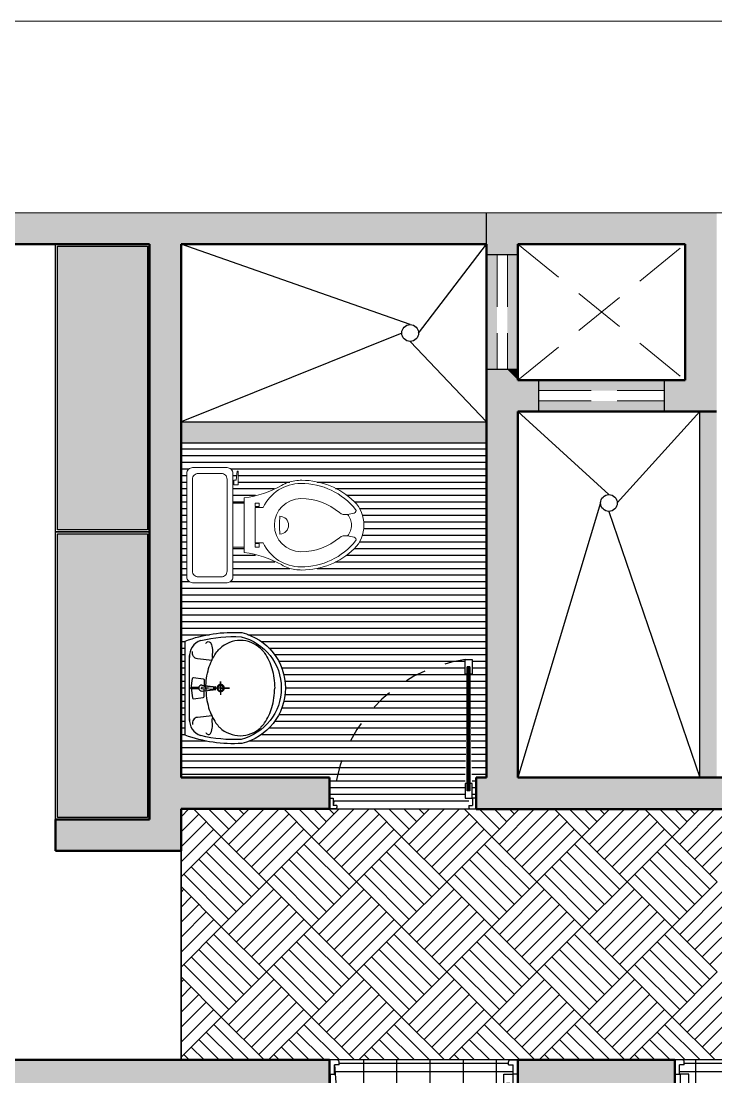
# Model space of a CAD drawing. Header units: millimetres. Extents: x 2999.9 to 3041.9, y 869.6 to 906.3.
# Drawn here: x 3029.94 to 3033.27, y 887.92 to 892.97 of the extents above; entities that cross this region are included whole.
import ezdxf

# ---------------------------------------------------------------- set-up
doc = ezdxf.new("R2010")
doc.units = ezdxf.units.MM
doc.linetypes.add('DASHED2', pattern=[9.525, 6.35, -3.175])
doc.linetypes.add('HIDDEN', pattern=[0.375, 0.25, -0.125])
for name, color, linetype, lineweight in [('01', 8, 'Continuous', 9), ('mori', 166, 'Continuous', 30), ('MUEBLES FIJOS', 134, 'Continuous', 9)]:
    doc.layers.add(name, color=color, linetype=linetype, lineweight=lineweight)
for name, color, linetype in [('1 proyeccion', 253, 'DASHED2'), ('1 puerta 0009', 242, 'Continuous'), ('1 puerta 002', 7, 'Continuous'), ('THIET-BI', 21, 'Continuous')]:
    doc.layers.add(name, color=color, linetype=linetype)

msp = doc.modelspace()

# ---------------------------------------------------------------- hatches: boundary and pattern name
h = msp.add_hatch(color=256)
h.dxf.hatch_style = 1
h.set_gradient(color1=(127, 63, 0), color2=(143, 71, 0), one_color=1, tint=0.28, name='CYLINDER')
h.paths.add_polyline_path([(3030.5487, 890.5184), (3030.1187, 890.5184), (3030.1187, 889.163), (3030.5487, 889.163)])
h.paths.add_polyline_path([(3030.1187, 890.5384), (3030.5487, 890.5384), (3030.5487, 891.8938), (3030.1187, 891.8938)])
at = {"layer": '1 puerta 0009'}
h = msp.add_hatch(dxfattribs=at)
h.set_pattern_fill('_USER', color=256, scale=0.003811, angle=45, style=0, pattern_type=0)
h.set_pattern_definition([(45, (2138.463989, 718.596028), (-0.00269486251, 0.00269486251), [])])
h.paths.add_polyline_path([(3032.0772, 889.3256), (3032.0772, 889.2906), (3032.0895, 889.2906), (3032.0895, 889.8821), (3032.0772, 889.8821), (3032.0772, 889.8471)])

# ---------------------------------------------------------------- linework, layer by layer
for p, q in [((3032.1692, 891.9038), (3032.1692, 892.0538)), ((3030.1087, 891.9038), (3030.5587, 891.9038)), ((3030.1087, 890.5284), (3030.1087, 891.9038)), ((3030.1187, 891.8938), (3030.5487, 891.8938)), ((3030.1187, 890.5384), (3030.1187, 891.8938)), ((3030.5487, 891.8938), (3030.5487, 890.5384)), ((3030.5587, 891.9038), (3030.5587, 890.5284)), ((3031.8041, 891.5188), (3030.7087, 891.9038)), ((3031.8441, 891.4788), (3032.1692, 891.9038)), ((3032.1692, 891.8538), (3032.3192, 891.8538)), ((3031.7641, 891.4788), (3030.7087, 891.0538)), ((3031.8041, 891.4388), (3032.1692, 891.0538)), ((3032.3192, 891.3038), (3032.1692, 891.3038)), ((3032.4192, 891.1038), (3032.4192, 891.2538)), ((3033.0192, 891.1038), (3033.0192, 891.2538)), ((3032.7542, 890.7061), (3032.3192, 891.1038)), ((3032.7942, 890.6661), (3033.1892, 891.1038)), ((3032.7142, 890.6661), (3032.3192, 889.353)), ((3032.7542, 890.6261), (3033.1892, 889.353)), ((3030.1087, 890.5284), (3030.5587, 890.5284)), ((3030.1087, 889.153), (3030.1087, 890.5284)), ((3030.5587, 890.5284), (3030.1087, 890.5284)), ((3030.5487, 890.5384), (3030.1187, 890.5384)), ((3030.5587, 890.5284), (3030.5587, 889.153)), ((3030.1187, 890.5184), (3030.5487, 890.5184)), ((3030.1187, 889.163), (3030.1187, 890.5184)), ((3030.5487, 890.5184), (3030.5487, 889.163)), ((3030.5487, 889.163), (3030.1187, 889.163)), ((3030.7087, 889.2031), (3034.9197, 889.2031)), ((3030.7087, 888.0031), (3030.7087, 889.2031)), ((3031.4192, 889.2031), (3032.1192, 889.203)), ((3030.5587, 889.153), (3030.1087, 889.153)), ((3030.7087, 889.003), (3030.7087, 888.0031)), ((3034.9197, 888.0031), (3030.7087, 888.0031))]:
    msp.add_line(p, q)
at = {"color": 253, "linetype": 'HIDDEN', "lineweight": 0}
for p, q in [((3032.3192, 891.9038), (3033.1192, 891.2538)), ((3032.3192, 891.2538), (3033.1192, 891.9038))]:
    msp.add_line(p, q, dxfattribs=at)
at = {"color": 1, "linetype": 'HIDDEN', "lineweight": 0}
for p, q in [((3032.2192, 891.8538), (3032.1692, 891.8538)), ((3032.2192, 891.8538), (3032.2192, 891.3038)), ((3032.2692, 891.8538), (3032.2692, 891.3038)), ((3032.3192, 891.8538), (3032.2692, 891.8538)), ((3032.2192, 891.3038), (3032.1692, 891.3038)), ((3032.3192, 891.3038), (3032.2692, 891.3038)), ((3032.4192, 891.2538), (3032.4192, 891.2038)), ((3033.0192, 891.2538), (3033.0192, 891.2038)), ((3032.4192, 891.2038), (3033.0192, 891.2038)), ((3032.4192, 891.1538), (3033.0192, 891.1538)), ((3032.4192, 891.1538), (3032.4192, 891.1038)), ((3033.0192, 891.1538), (3033.0192, 891.1038))]:
    msp.add_line(p, q, dxfattribs=at)
at = {"color": 7}
for p, q in [((3033.1892, 889.353), (3033.1892, 891.1038)), ((3030.7087, 891.0538), (3032.1692, 891.0538)), ((3030.7087, 890.9538), (3032.1692, 890.9538))]:
    msp.add_line(p, q, dxfattribs=at)
at = {"color": 252, "linetype": 'Continuous'}
for p, q in [((3030.7087, 890.9252), (3032.1692, 890.9252)), ((3030.7087, 890.8935), (3032.1692, 890.8935)), ((3030.7087, 890.8617), (3032.1692, 890.8617)), ((3030.7087, 890.83), (3030.7478, 890.83)), ((3030.9446, 890.83), (3032.1692, 890.83)), ((3030.7087, 890.7982), (3030.7362, 890.7982)), ((3030.9562, 890.7982), (3030.9742, 890.7982)), ((3030.9825, 890.7982), (3032.1692, 890.7982)), ((3030.7087, 890.7665), (3030.7362, 890.7665)), ((3030.7087, 890.7347), (3030.7362, 890.7347)), ((3030.9562, 890.7347), (3031.1562, 890.7347)), ((3030.9825, 890.7665), (3031.2287, 890.7665)), ((3031.3602, 890.7665), (3032.1692, 890.7665)), ((3031.4472, 890.7347), (3032.1692, 890.7347)), ((3030.7087, 890.703), (3030.7362, 890.703)), ((3030.9562, 890.703), (3031.0643, 890.703)), ((3031.499, 890.703), (3032.1692, 890.703)), ((3030.7087, 890.6712), (3030.7362, 890.6712)), ((3030.7087, 890.6395), (3030.7362, 890.6395)), ((3030.9562, 890.6712), (3031.0112, 890.6712)), ((3031.538, 890.6712), (3032.1692, 890.6712)), ((3031.5616, 890.6395), (3032.1692, 890.6395)), ((3030.7087, 890.6077), (3030.7362, 890.6077)), ((3030.7087, 890.576), (3030.7362, 890.576)), ((3031.5758, 890.6077), (3032.1692, 890.6077)), ((3031.582, 890.576), (3032.1692, 890.576)), ((3030.7087, 890.5442), (3030.7362, 890.5442)), ((3031.582, 890.5442), (3032.1692, 890.5442)), ((3030.7087, 890.5125), (3030.7362, 890.5125)), ((3030.7087, 890.4807), (3030.7362, 890.4807)), ((3031.5615, 890.4807), (3032.1692, 890.4807)), ((3031.5758, 890.5125), (3032.1692, 890.5125)), ((3030.7087, 890.449), (3030.7362, 890.449)), ((3030.9562, 890.449), (3031.0112, 890.449)), ((3031.5379, 890.449), (3032.1692, 890.449)), ((3030.7087, 890.4172), (3030.7362, 890.4172)), ((3030.7087, 890.3855), (3030.7362, 890.3855)), ((3030.9562, 890.4172), (3031.065, 890.4172)), ((3030.9562, 890.3855), (3031.1566, 890.3855)), ((3031.4469, 890.3855), (3032.1692, 890.3855)), ((3031.4989, 890.4172), (3032.1692, 890.4172)), ((3030.7087, 890.3537), (3030.7362, 890.3537)), ((3030.7087, 890.322), (3030.7362, 890.322)), ((3030.9562, 890.3537), (3031.2294, 890.3537)), ((3030.9562, 890.322), (3032.1692, 890.322)), ((3031.3597, 890.3537), (3032.1692, 890.3537)), ((3030.7087, 890.2902), (3030.748, 890.2902)), ((3030.9444, 890.2902), (3032.1692, 890.2902)), ((3030.7087, 890.2585), (3032.1692, 890.2585)), ((3030.7087, 890.2267), (3032.1692, 890.2267)), ((3030.7087, 890.195), (3032.1692, 890.195)), ((3030.7087, 890.1632), (3032.1692, 890.1632)), ((3030.7087, 890.1315), (3032.1692, 890.1315)), ((3030.7087, 890.0997), (3032.1692, 890.0997)), ((3030.7087, 890.068), (3032.1692, 890.068)), ((3030.7087, 890.0362), (3030.8442, 890.0362)), ((3031.028, 890.0362), (3032.1692, 890.0362)), ((3030.7087, 890.0045), (3030.7287, 890.0045)), ((3030.7087, 889.9727), (3030.7287, 889.9727)), ((3031.0914, 890.0045), (3032.1692, 890.0045)), ((3031.1287, 889.9727), (3032.1692, 889.9727)), ((3030.7087, 889.941), (3030.7287, 889.941)), ((3031.1549, 889.941), (3032.1692, 889.941)), ((3030.7087, 889.9092), (3030.7287, 889.9092)), ((3030.7087, 889.8775), (3030.7287, 889.8775)), ((3031.1746, 889.9092), (3032.0337, 889.9092)), ((3031.1899, 889.8775), (3031.9146, 889.8775)), ((3031.9161, 889.8775), (3032.0667, 889.8775)), ((3032.0323, 889.9092), (3032.0667, 889.9092)), ((3032.1, 889.9092), (3032.1692, 889.9092)), ((3032.1, 889.8775), (3032.1692, 889.8775)), ((3030.7087, 889.8457), (3030.7287, 889.8457)), ((3031.1992, 889.8457), (3031.8447, 889.8457)), ((3031.8409, 889.8457), (3032.0772, 889.8457)), ((3032.0901, 889.8457), (3032.1692, 889.8457)), ((3030.7087, 889.814), (3030.7287, 889.814)), ((3030.7087, 889.7822), (3030.7287, 889.7822)), ((3031.2048, 889.814), (3031.7848, 889.814)), ((3031.2079, 889.7822), (3031.7402, 889.7822)), ((3031.7372, 889.7822), (3032.0759, 889.7822)), ((3031.7864, 889.814), (3032.0765, 889.814)), ((3032.0907, 889.814), (3032.1692, 889.814)), ((3032.0913, 889.7822), (3032.1692, 889.7822)), ((3030.7087, 889.7505), (3030.7287, 889.7505)), ((3030.7087, 889.7187), (3030.7287, 889.7187)), ((3031.1998, 889.7187), (3031.663, 889.7187)), ((3031.205, 889.7505), (3031.6956, 889.7505)), ((3031.6631, 889.7187), (3032.0746, 889.7187)), ((3031.6973, 889.7505), (3032.0753, 889.7505)), ((3032.0919, 889.7505), (3032.1692, 889.7505)), ((3032.0925, 889.7187), (3032.1692, 889.7187)), ((3030.7087, 889.687), (3030.7287, 889.687)), ((3031.1905, 889.687), (3031.6328, 889.687)), ((3031.6289, 889.687), (3032.074, 889.687)), ((3032.0931, 889.687), (3032.1692, 889.687)), ((3030.7087, 889.6552), (3030.7287, 889.6552)), ((3030.7087, 889.6235), (3030.7287, 889.6235)), ((3031.1565, 889.6235), (3031.5787, 889.6235)), ((3031.1757, 889.6552), (3031.6027, 889.6552)), ((3031.5797, 889.6235), (3032.0727, 889.6235)), ((3031.6037, 889.6552), (3032.0733, 889.6552)), ((3032.0937, 889.6552), (3032.1692, 889.6552)), ((3032.0943, 889.6235), (3032.1692, 889.6235)), ((3030.7087, 889.5917), (3030.7287, 889.5917)), ((3031.131, 889.5917), (3031.5585, 889.5917)), ((3031.5556, 889.5917), (3032.0721, 889.5917)), ((3032.0949, 889.5917), (3032.1692, 889.5917)), ((3030.7087, 889.56), (3030.7287, 889.56)), ((3030.7087, 889.5282), (3030.8311, 889.5282)), ((3031.0337, 889.5282), (3031.518, 889.5282)), ((3031.0942, 889.56), (3031.5382, 889.56)), ((3031.5207, 889.5282), (3032.0708, 889.5282)), ((3031.537, 889.56), (3032.0714, 889.56)), ((3032.0955, 889.56), (3032.1692, 889.56)), ((3032.0961, 889.5282), (3032.1692, 889.5282)), ((3030.7087, 889.4965), (3031.5047, 889.4965)), ((3030.7087, 889.4647), (3031.4922, 889.4647)), ((3031.4889, 889.4647), (3032.0695, 889.4647)), ((3031.5044, 889.4965), (3032.0702, 889.4965)), ((3032.0967, 889.4965), (3032.1692, 889.4965)), ((3032.0973, 889.4647), (3032.1692, 889.4647)), ((3030.7087, 889.433), (3031.4797, 889.433)), ((3031.4791, 889.433), (3032.0689, 889.433)), ((3032.0979, 889.433), (3032.1692, 889.433)), ((3030.7087, 889.4012), (3031.4672, 889.4012)), ((3030.7087, 889.3695), (3031.4598, 889.3695)), ((3031.4595, 889.3695), (3032.0676, 889.3695)), ((3031.4693, 889.4012), (3032.0682, 889.4012)), ((3032.0985, 889.4012), (3032.1692, 889.4012)), ((3032.0991, 889.3695), (3032.1692, 889.3695)), ((3031.4192, 889.3377), (3031.454, 889.3377)), ((3031.4514, 889.3377), (3032.067, 889.3377)), ((3032.0997, 889.3377), (3032.1192, 889.3377)), ((3031.4192, 889.306), (3031.4481, 889.306)), ((3031.4192, 889.2742), (3031.4423, 889.2742)), ((3031.4434, 889.2742), (3032.0667, 889.2742)), ((3031.4474, 889.306), (3032.0667, 889.306)), ((3032.1, 889.306), (3032.1192, 889.306)), ((3032.1, 889.2742), (3032.1192, 889.2742)), ((3031.4395, 889.2425), (3032.0842, 889.2425))]:
    msp.add_line(p, q, dxfattribs=at)
at = {"color": 251, "linetype": 'Continuous'}
for p, q in [((3030.7087, 889.1653), (3030.7465, 889.2031)), ((3030.7087, 889.0935), (3030.7935, 889.1782)), ((3030.9012, 889.0705), (3030.7686, 889.2031)), ((3030.9372, 889.1064), (3030.8405, 889.2031)), ((3030.9012, 889.0705), (3031.0339, 889.2031)), ((3030.9731, 889.1423), (3030.9123, 889.2031)), ((3030.9372, 889.0346), (3031.1057, 889.2031)), ((3030.9731, 888.9986), (3031.1775, 889.2031)), ((3031.009, 889.1782), (3030.9841, 889.2031)), ((3031.009, 888.9627), (3031.2245, 889.1782)), ((3031.3323, 889.0705), (3031.1997, 889.2031)), ((3031.3682, 889.1064), (3031.2715, 889.2031)), ((3031.3323, 889.0705), (3031.4649, 889.2031)), ((3031.4041, 889.1423), (3031.3433, 889.2031)), ((3031.3682, 889.0346), (3031.5368, 889.2031)), ((3031.4041, 888.9986), (3031.6086, 889.2031)), ((3031.4401, 889.1782), (3031.4152, 889.2031)), ((3031.4401, 888.9627), (3031.6556, 889.1782)), ((3031.7633, 889.0705), (3031.6307, 889.2031)), ((3031.7993, 889.1064), (3031.7026, 889.2031)), ((3031.7633, 889.0705), (3031.896, 889.2031)), ((3031.8352, 889.1423), (3031.7744, 889.2031)), ((3031.7993, 889.0346), (3031.9678, 889.2031)), ((3031.8352, 888.9986), (3032.0397, 889.2031)), ((3031.8711, 889.1782), (3031.8462, 889.2031)), ((3031.8711, 888.9627), (3032.0866, 889.1782)), ((3032.1944, 889.0705), (3032.0618, 889.2031)), ((3032.2303, 889.1064), (3032.1336, 889.2031)), ((3032.1944, 889.0705), (3032.327, 889.2031)), ((3032.2662, 889.1423), (3032.2055, 889.2031)), ((3032.2303, 889.0346), (3032.3989, 889.2031)), ((3032.2662, 888.9986), (3032.4707, 889.2031)), ((3032.3022, 889.1782), (3032.2773, 889.2031)), ((3032.3022, 888.9627), (3032.5177, 889.1782)), ((3032.6254, 889.0705), (3032.4928, 889.2031)), ((3032.6614, 889.1064), (3032.5647, 889.2031)), ((3032.6254, 889.0705), (3032.7581, 889.2031)), ((3032.6973, 889.1423), (3032.6365, 889.2031)), ((3032.6614, 889.0346), (3032.8299, 889.2031)), ((3032.6973, 888.9986), (3032.9018, 889.2031)), ((3032.7332, 889.1782), (3032.7083, 889.2031)), ((3032.7332, 888.9627), (3032.9487, 889.1782)), ((3033.0565, 889.0705), (3032.9239, 889.2031)), ((3033.0924, 889.1064), (3032.9957, 889.2031)), ((3033.0565, 889.0705), (3033.1891, 889.2031)), ((3033.1283, 889.1423), (3033.0676, 889.2031)), ((3033.0924, 889.0346), (3033.261, 889.2031)), ((3033.1283, 888.9986), (3033.3328, 889.2031)), ((3033.1643, 889.1782), (3033.1394, 889.2031)), ((3033.1643, 888.9627), (3033.3798, 889.1782)), ((3030.7087, 889.0217), (3030.8294, 889.1423)), ((3031.0449, 888.9268), (3031.2604, 889.1423)), ((3031.476, 888.9268), (3031.6915, 889.1423)), ((3031.907, 888.9268), (3032.1226, 889.1423)), ((3032.3381, 888.9268), (3032.5536, 889.1423)), ((3032.7691, 888.9268), (3032.9847, 889.1423)), ((3033.2002, 888.9268), (3033.4157, 889.1423)), ((3030.7087, 888.9498), (3030.8653, 889.1064)), ((3030.7087, 888.878), (3030.9012, 889.0705)), ((3031.1168, 888.855), (3030.9012, 889.0705)), ((3031.0808, 888.8909), (3031.2964, 889.1064)), ((3031.1168, 888.855), (3031.3323, 889.0705)), ((3031.5478, 888.855), (3031.3323, 889.0705)), ((3031.5119, 888.8909), (3031.7274, 889.1064)), ((3031.5478, 888.855), (3031.7633, 889.0705)), ((3031.9789, 888.855), (3031.7633, 889.0705)), ((3031.9429, 888.8909), (3032.1585, 889.1064)), ((3031.9789, 888.855), (3032.1944, 889.0705)), ((3032.4099, 888.855), (3032.1944, 889.0705)), ((3032.374, 888.8909), (3032.5895, 889.1064)), ((3032.4099, 888.855), (3032.6254, 889.0705)), ((3032.841, 888.855), (3032.6254, 889.0705)), ((3032.8051, 888.8909), (3033.0206, 889.1064)), ((3032.841, 888.855), (3033.0565, 889.0705)), ((3033.272, 888.855), (3033.0565, 889.0705)), ((3033.2361, 888.8909), (3033.4516, 889.1064)), ((3031.0808, 888.819), (3030.8653, 889.0346)), ((3031.5119, 888.819), (3031.2964, 889.0346)), ((3031.9429, 888.819), (3031.7274, 889.0346)), ((3032.374, 888.819), (3032.1585, 889.0346)), ((3032.8051, 888.819), (3032.5895, 889.0346)), ((3033.2361, 888.819), (3033.0206, 889.0346)), ((3031.009, 888.7472), (3030.7935, 888.9627)), ((3031.0449, 888.7831), (3030.8294, 888.9986)), ((3031.4401, 888.7472), (3031.2245, 888.9627)), ((3031.476, 888.7831), (3031.2604, 888.9986)), ((3031.8711, 888.7472), (3031.6556, 888.9627)), ((3031.907, 888.7831), (3031.6915, 888.9986)), ((3032.3022, 888.7472), (3032.0866, 888.9627)), ((3032.3381, 888.7831), (3032.1226, 888.9986)), ((3032.7332, 888.7472), (3032.5177, 888.9627)), ((3032.7691, 888.7831), (3032.5536, 888.9986)), ((3033.1643, 888.7472), (3032.9487, 888.9627)), ((3033.2002, 888.7831), (3032.9847, 888.9986)), ((3030.9731, 888.7113), (3030.7576, 888.9268)), ((3031.4041, 888.7113), (3031.1886, 888.9268)), ((3031.8352, 888.7113), (3031.6197, 888.9268)), ((3032.2662, 888.7113), (3032.0507, 888.9268)), ((3032.6973, 888.7113), (3032.4818, 888.9268)), ((3033.1283, 888.7113), (3032.9128, 888.9268)), ((3030.9372, 888.6753), (3030.7216, 888.8909)), ((3031.3682, 888.6753), (3031.1527, 888.8909)), ((3031.7993, 888.6753), (3031.5837, 888.8909)), ((3032.2303, 888.6753), (3032.0148, 888.8909)), ((3032.6614, 888.6753), (3032.4458, 888.8909)), ((3033.0924, 888.6753), (3032.8769, 888.8909)), ((3030.9012, 888.6394), (3030.7087, 888.8319)), ((3030.7087, 888.8061), (3030.7216, 888.819)), ((3030.9012, 888.6394), (3031.1168, 888.855)), ((3030.9372, 888.6035), (3031.1527, 888.819)), ((3031.3323, 888.6394), (3031.1168, 888.855)), ((3031.3323, 888.6394), (3031.5478, 888.855)), ((3031.3682, 888.6035), (3031.5837, 888.819)), ((3031.7633, 888.6394), (3031.5478, 888.855)), ((3031.7633, 888.6394), (3031.9789, 888.855)), ((3031.7993, 888.6035), (3032.0148, 888.819)), ((3032.1944, 888.6394), (3031.9789, 888.855)), ((3032.1944, 888.6394), (3032.4099, 888.855)), ((3032.2303, 888.6035), (3032.4458, 888.819)), ((3032.6254, 888.6394), (3032.4099, 888.855)), ((3032.6254, 888.6394), (3032.841, 888.855)), ((3032.6614, 888.6035), (3032.8769, 888.819)), ((3033.0565, 888.6394), (3032.841, 888.855)), ((3033.0565, 888.6394), (3033.272, 888.855)), ((3033.0924, 888.6035), (3033.3079, 888.819)), ((3030.7087, 888.7343), (3030.7576, 888.7831)), ((3030.9731, 888.5676), (3031.1886, 888.7831)), ((3031.4041, 888.5676), (3031.6197, 888.7831)), ((3031.8352, 888.5676), (3032.0507, 888.7831)), ((3032.2662, 888.5676), (3032.4818, 888.7831)), ((3032.6973, 888.5676), (3032.9128, 888.7831)), ((3033.1283, 888.5676), (3033.3439, 888.7831)), ((3030.7087, 888.6624), (3030.7935, 888.7472)), ((3030.7087, 888.5906), (3030.8294, 888.7113)), ((3031.009, 888.5317), (3031.2245, 888.7472)), ((3031.0449, 888.4957), (3031.2604, 888.7113)), ((3031.4401, 888.5317), (3031.6556, 888.7472)), ((3031.476, 888.4957), (3031.6915, 888.7113)), ((3031.8711, 888.5317), (3032.0866, 888.7472)), ((3031.907, 888.4957), (3032.1226, 888.7113)), ((3032.3022, 888.5317), (3032.5177, 888.7472)), ((3032.3381, 888.4957), (3032.5536, 888.7113)), ((3032.7332, 888.5317), (3032.9487, 888.7472)), ((3032.7691, 888.4957), (3032.9847, 888.7113)), ((3033.1643, 888.5317), (3033.3798, 888.7472)), ((3033.2002, 888.4957), (3033.4157, 888.7113)), ((3030.7087, 888.5188), (3030.8653, 888.6753)), ((3031.0808, 888.4598), (3031.2964, 888.6753)), ((3031.5119, 888.4598), (3031.7274, 888.6753)), ((3031.9429, 888.4598), (3032.1585, 888.6753)), ((3032.374, 888.4598), (3032.5895, 888.6753)), ((3032.8051, 888.4598), (3033.0206, 888.6753)), ((3033.2361, 888.4598), (3033.4516, 888.6753)), ((3030.7087, 888.4469), (3030.9012, 888.6394)), ((3031.1168, 888.4239), (3030.9012, 888.6394)), ((3031.1168, 888.4239), (3031.3323, 888.6394)), ((3031.5478, 888.4239), (3031.3323, 888.6394)), ((3031.5478, 888.4239), (3031.7633, 888.6394)), ((3031.9789, 888.4239), (3031.7633, 888.6394)), ((3031.9789, 888.4239), (3032.1944, 888.6394)), ((3032.4099, 888.4239), (3032.1944, 888.6394)), ((3032.4099, 888.4239), (3032.6254, 888.6394)), ((3032.841, 888.4239), (3032.6254, 888.6394)), ((3032.841, 888.4239), (3033.0565, 888.6394)), ((3033.272, 888.4239), (3033.0565, 888.6394)), ((3031.0449, 888.3521), (3030.8294, 888.5676)), ((3031.0808, 888.388), (3030.8653, 888.6035)), ((3031.476, 888.3521), (3031.2604, 888.5676)), ((3031.5119, 888.388), (3031.2964, 888.6035)), ((3031.907, 888.3521), (3031.6915, 888.5676)), ((3031.9429, 888.388), (3031.7274, 888.6035)), ((3032.3381, 888.3521), (3032.1226, 888.5676)), ((3032.374, 888.388), (3032.1585, 888.6035)), ((3032.7691, 888.3521), (3032.5536, 888.5676)), ((3032.8051, 888.388), (3032.5895, 888.6035)), ((3033.2002, 888.3521), (3032.9847, 888.5676)), ((3033.2361, 888.388), (3033.0206, 888.6035)), ((3031.009, 888.3161), (3030.7935, 888.5317)), ((3031.4401, 888.3161), (3031.2245, 888.5317)), ((3031.8711, 888.3161), (3031.6556, 888.5317)), ((3032.3022, 888.3161), (3032.0866, 888.5317)), ((3032.7332, 888.3161), (3032.5177, 888.5317)), ((3033.1643, 888.3161), (3032.9487, 888.5317)), ((3030.9372, 888.2443), (3030.7216, 888.4598)), ((3030.9731, 888.2802), (3030.7576, 888.4957)), ((3031.3682, 888.2443), (3031.1527, 888.4598)), ((3031.4041, 888.2802), (3031.1886, 888.4957)), ((3031.7993, 888.2443), (3031.5837, 888.4598)), ((3031.8352, 888.2802), (3031.6197, 888.4957)), ((3032.2303, 888.2443), (3032.0148, 888.4598)), ((3032.2662, 888.2802), (3032.0507, 888.4957)), ((3032.6614, 888.2443), (3032.4458, 888.4598)), ((3032.6973, 888.2802), (3032.4818, 888.4957)), ((3033.0924, 888.2443), (3032.8769, 888.4598)), ((3033.1283, 888.2802), (3032.9128, 888.4957)), ((3030.9012, 888.2084), (3031.1168, 888.4239)), ((3031.3323, 888.2084), (3031.1168, 888.4239)), ((3031.3323, 888.2084), (3031.5478, 888.4239)), ((3031.7633, 888.2084), (3031.5478, 888.4239)), ((3031.7633, 888.2084), (3031.9789, 888.4239)), ((3032.1944, 888.2084), (3031.9789, 888.4239)), ((3032.1944, 888.2084), (3032.4099, 888.4239)), ((3032.6254, 888.2084), (3032.4099, 888.4239)), ((3032.6254, 888.2084), (3032.841, 888.4239)), ((3033.0565, 888.2084), (3032.841, 888.4239)), ((3033.0565, 888.2084), (3033.272, 888.4239)), ((3030.9012, 888.2084), (3030.7087, 888.4009)), ((3030.7087, 888.3751), (3030.7216, 888.388)), ((3030.9372, 888.1725), (3031.1527, 888.388)), ((3031.3682, 888.1725), (3031.5837, 888.388)), ((3031.7993, 888.1725), (3032.0148, 888.388)), ((3032.2303, 888.1725), (3032.4458, 888.388)), ((3032.6614, 888.1725), (3032.8769, 888.388)), ((3033.0924, 888.1725), (3033.3079, 888.388)), ((3030.7087, 888.3032), (3030.7576, 888.3521)), ((3030.7087, 888.2314), (3030.7935, 888.3161)), ((3030.9731, 888.1365), (3031.1886, 888.3521)), ((3031.009, 888.1006), (3031.2245, 888.3161)), ((3031.4041, 888.1365), (3031.6197, 888.3521)), ((3031.4401, 888.1006), (3031.6556, 888.3161)), ((3031.8352, 888.1365), (3032.0507, 888.3521)), ((3031.8711, 888.1006), (3032.0866, 888.3161)), ((3032.2662, 888.1365), (3032.4818, 888.3521)), ((3032.3022, 888.1006), (3032.5177, 888.3161)), ((3032.6973, 888.1365), (3032.9128, 888.3521)), ((3032.7332, 888.1006), (3032.9487, 888.3161)), ((3033.1283, 888.1365), (3033.3439, 888.3521)), ((3033.1643, 888.1006), (3033.3798, 888.3161)), ((3030.7087, 888.1596), (3030.8294, 888.2802)), ((3031.0449, 888.0647), (3031.2604, 888.2802)), ((3031.476, 888.0647), (3031.6915, 888.2802)), ((3031.907, 888.0647), (3032.1226, 888.2802)), ((3032.3381, 888.0647), (3032.5536, 888.2802)), ((3032.7691, 888.0647), (3032.9847, 888.2802)), ((3033.2002, 888.0647), (3033.4157, 888.2802)), ((3030.7087, 888.0877), (3030.8653, 888.2443)), ((3030.7087, 888.0159), (3030.9012, 888.2084)), ((3031.1065, 888.0031), (3030.9012, 888.2084)), ((3031.0808, 888.0288), (3031.2964, 888.2443)), ((3031.127, 888.0031), (3031.3323, 888.2084)), ((3031.5376, 888.0031), (3031.3323, 888.2084)), ((3031.5119, 888.0288), (3031.7274, 888.2443)), ((3031.5581, 888.0031), (3031.7633, 888.2084)), ((3031.9686, 888.0031), (3031.7633, 888.2084)), ((3031.9429, 888.0288), (3032.1585, 888.2443)), ((3031.9891, 888.0031), (3032.1944, 888.2084)), ((3032.3997, 888.0031), (3032.1944, 888.2084)), ((3032.374, 888.0288), (3032.5895, 888.2443)), ((3032.4202, 888.0031), (3032.6254, 888.2084)), ((3032.8307, 888.0031), (3032.6254, 888.2084)), ((3032.8051, 888.0288), (3033.0206, 888.2443)), ((3032.8512, 888.0031), (3033.0565, 888.2084)), ((3033.2618, 888.0031), (3033.0565, 888.2084)), ((3033.2361, 888.0288), (3033.4516, 888.2443)), ((3031.0347, 888.0031), (3030.8653, 888.1725)), ((3031.4657, 888.0031), (3031.2964, 888.1725)), ((3031.8968, 888.0031), (3031.7274, 888.1725)), ((3032.3278, 888.0031), (3032.1585, 888.1725)), ((3032.7589, 888.0031), (3032.5895, 888.1725)), ((3033.1899, 888.0031), (3033.0206, 888.1725)), ((3030.891, 888.0031), (3030.7935, 888.1006)), ((3030.9628, 888.0031), (3030.8294, 888.1365)), ((3031.322, 888.0031), (3031.2245, 888.1006)), ((3031.3939, 888.0031), (3031.2604, 888.1365)), ((3031.7531, 888.0031), (3031.6556, 888.1006)), ((3031.8249, 888.0031), (3031.6915, 888.1365)), ((3032.1841, 888.0031), (3032.0866, 888.1006)), ((3032.256, 888.0031), (3032.1226, 888.1365)), ((3032.6152, 888.0031), (3032.5177, 888.1006)), ((3032.687, 888.0031), (3032.5536, 888.1365)), ((3033.0462, 888.0031), (3032.9487, 888.1006)), ((3033.1181, 888.0031), (3032.9847, 888.1365)), ((3030.8191, 888.0031), (3030.7576, 888.0647)), ((3031.2502, 888.0031), (3031.1886, 888.0647)), ((3031.6812, 888.0031), (3031.6197, 888.0647)), ((3032.1123, 888.0031), (3032.0507, 888.0647)), ((3032.5433, 888.0031), (3032.4818, 888.0647)), ((3032.9744, 888.0031), (3032.9128, 888.0647)), ((3030.7473, 888.0031), (3030.7216, 888.0288)), ((3031.1783, 888.0031), (3031.1527, 888.0288)), ((3031.5819, 887.529), (3031.5819, 888.0031)), ((3031.6094, 888.0031), (3031.5837, 888.0288)), ((3031.7407, 887.3328), (3031.7407, 888.0031)), ((3031.8994, 887.2124), (3031.8994, 888.0031)), ((3032.0405, 888.0031), (3032.0148, 888.0288)), ((3032.0582, 887.136), (3032.0582, 888.0031)), ((3032.2169, 887.0934), (3032.2169, 888.0031)), ((3032.4715, 888.0031), (3032.4458, 888.0288)), ((3032.9026, 888.0031), (3032.8769, 888.0288)), ((3033.1694, 887.0929), (3033.1694, 888.0031)), ((3031.4457, 887.9487), (3032.2967, 887.9487)), ((3031.4642, 887.9884), (3032.2742, 887.9884)), ((3033.0917, 887.9487), (3033.9427, 887.9487)), ((3033.1142, 887.9884), (3033.9242, 887.9884)), ((3031.4232, 884.8538), (3031.4232, 887.9356))]:
    msp.add_line(p, q, dxfattribs=at)
for centre in [(3031.8041, 891.4788), (3032.7542, 890.6661)]:
    msp.add_circle(centre, 0.04)
at = {"linetype": 'Continuous'}
for points in [[(3027.1645, 891.9038), (3027.1645, 892.0538), (3030.5587, 891.9038)], [(3030.5587, 891.9038), (3027.1645, 892.0538), (3030.5587, 892.0538)], [(3030.5587, 891.9038), (3030.5587, 892.0538), (3030.7087, 889.003)], [(3030.7087, 891.9038), (3030.5587, 892.0538), (3030.7087, 892.0538)], [(3030.7087, 889.003), (3030.5587, 892.0538), (3030.7087, 889.2031)], [(3030.7087, 889.2031), (3030.5587, 892.0538), (3030.7087, 889.353)], [(3030.7087, 889.353), (3030.5587, 892.0538), (3030.7087, 891.9038)], [(3030.7087, 891.9038), (3030.7087, 892.0538), (3032.1692, 891.9038)], [(3032.1692, 891.9038), (3030.7087, 892.0538), (3032.1692, 892.0538)], [(3030.5587, 889.153), (3030.5587, 891.9038), (3030.7087, 889.003)], [(3030.7087, 889.2031), (3030.7087, 889.353), (3031.4192, 889.2031)], [(3031.4192, 889.2031), (3030.7087, 889.353), (3031.4192, 889.353)], [(3030.1087, 889.003), (3030.1087, 889.153), (3030.5587, 889.003)], [(3030.5587, 889.003), (3030.1087, 889.153), (3030.5587, 889.153)], [(3030.5587, 889.003), (3030.5587, 889.153), (3030.7087, 889.003)], [(3029.8192, 887.8531), (3029.8192, 888.0031), (3029.9692, 887.3531)], [(3029.9692, 887.8531), (3029.8192, 888.0031), (3029.9692, 888.0031)], [(3029.9692, 887.3531), (3029.8192, 888.0031), (3029.9692, 887.8531)], [(3029.9692, 887.8531), (3029.9692, 888.0031), (3031.4192, 887.8531)], [(3031.4192, 887.8531), (3029.9692, 888.0031), (3031.4192, 888.0031)], [(3032.3192, 887.8531), (3032.3192, 888.0031), (3032.8692, 887.8531)], [(3032.8692, 887.8531), (3032.3192, 888.0031), (3032.8692, 888.0031)], [(3032.8692, 887.8531), (3032.8692, 888.0031), (3033.0192, 886.2851)], [(3033.0192, 887.8531), (3032.8692, 888.0031), (3033.0192, 888.0031)], [(3033.0192, 886.2851), (3032.8692, 888.0031), (3033.0192, 887.8531)], [(3033.0192, 887.8531), (3033.0192, 888.0031), (3033.0692, 887.8531)], [(3033.0692, 887.8531), (3033.0192, 888.0031), (3033.0692, 888.0031)]]:
    msp.add_solid(points, dxfattribs=at)
at = {"color": 0, "linetype": 'Continuous'}
for points in [[(3032.1692, 891.8538), (3032.1692, 892.0538), (3032.2192, 891.8538)], [(3032.2192, 891.8538), (3032.1692, 892.0538), (3032.2192, 892.0538)], [(3032.2192, 891.8538), (3032.2192, 892.0538), (3032.2692, 891.8538)], [(3032.2692, 891.8538), (3032.2192, 892.0538), (3032.2692, 892.0538)], [(3032.2692, 891.8538), (3032.2692, 892.0538), (3032.3192, 891.8538)], [(3032.3192, 891.9038), (3032.2692, 892.0538), (3032.3192, 892.0538)], [(3032.3192, 891.8538), (3032.2692, 892.0538), (3032.3192, 891.9038)], [(3032.3192, 891.9038), (3032.3192, 892.0538), (3033.1192, 891.9038)], [(3033.1192, 891.9038), (3032.3192, 892.0538), (3033.1192, 892.0538)], [(3033.1192, 891.9038), (3033.1192, 892.0538), (3033.2692, 891.1038)], [(3033.2692, 891.9038), (3033.1192, 892.0538), (3033.2692, 892.0538)], [(3033.2692, 891.1038), (3033.1192, 892.0538), (3033.2692, 891.9038)], [(3033.1192, 891.2538), (3033.1192, 891.9038), (3033.2692, 891.1038)], [(3032.1692, 891.3038), (3032.1692, 891.8538), (3032.2192, 891.3038)], [(3032.2192, 891.3038), (3032.1692, 891.8538), (3032.2192, 891.8538)], [(3032.2692, 891.3038), (3032.2692, 891.8538), (3032.3192, 891.3038)], [(3032.3192, 891.3038), (3032.2692, 891.8538), (3032.3192, 891.8538)], [(3032.1692, 889.353), (3032.1692, 891.3038), (3032.2192, 889.2031)], [(3032.2192, 889.2031), (3032.1692, 891.3038), (3032.2192, 891.3038)], [(3032.2192, 889.2031), (3032.2192, 891.3038), (3032.2692, 889.2031)], [(3032.2692, 889.2031), (3032.2192, 891.3038), (3032.2692, 891.3038)], [(3032.2692, 889.2031), (3032.2692, 891.3038), (3032.3192, 889.2031)], [(3032.3192, 891.2538), (3032.2692, 891.3038), (3032.3192, 891.3038)], [(3032.3192, 889.2031), (3032.2692, 891.3038), (3032.3192, 889.353)], [(3032.3192, 889.353), (3032.2692, 891.3038), (3032.3192, 891.1038)], [(3032.3192, 891.1038), (3032.2692, 891.3038), (3032.3192, 891.2538)], [(3032.3192, 891.1038), (3032.3192, 891.2538), (3032.4192, 891.1038)], [(3032.4192, 891.2038), (3032.3192, 891.2538), (3032.4192, 891.2538)], [(3032.4192, 891.1038), (3032.3192, 891.2538), (3032.4192, 891.1538)], [(3032.4192, 891.1538), (3032.3192, 891.2538), (3032.4192, 891.2038)], [(3032.4192, 891.2038), (3032.4192, 891.2538), (3033.0192, 891.2038)], [(3033.0192, 891.2038), (3032.4192, 891.2538), (3033.0192, 891.2538)], [(3033.0192, 891.2038), (3033.0192, 891.2538), (3033.1192, 891.1038)], [(3033.1192, 891.1038), (3033.0192, 891.2538), (3033.1192, 891.2538)], [(3033.1192, 891.1038), (3033.1192, 891.2538), (3033.2692, 891.1038)], [(3033.0192, 891.1538), (3033.0192, 891.2038), (3033.1192, 891.1038)], [(3032.4192, 891.1038), (3032.4192, 891.1538), (3033.0192, 891.1038)], [(3033.0192, 891.1038), (3032.4192, 891.1538), (3033.0192, 891.1538)], [(3033.0192, 891.1038), (3033.0192, 891.1538), (3033.1192, 891.1038)], [(3030.7087, 890.9538), (3030.7087, 891.0538), (3032.1692, 890.9538)], [(3032.1692, 890.9538), (3030.7087, 891.0538), (3032.1692, 891.0538)], [(3032.1192, 889.2031), (3032.1192, 889.353), (3032.1692, 889.2031)], [(3032.1692, 889.2031), (3032.1192, 889.353), (3032.1692, 889.353)], [(3032.1692, 889.2031), (3032.1692, 889.353), (3032.2192, 889.2031)], [(3032.3192, 889.2031), (3032.3192, 889.353), (3034.9197, 889.2031)], [(3034.9197, 889.2031), (3032.3192, 889.353), (3034.9197, 889.353)]]:
    msp.add_solid(points, dxfattribs=at)
at = {"color": 7, "linetype": 'Continuous'}
for points in [[(3033.1892, 889.353), (3033.1892, 891.1038), (3033.2692, 889.353)], [(3033.2692, 889.353), (3033.1892, 891.1038), (3033.2692, 891.1038)]]:
    msp.add_solid(points, dxfattribs=at)
at = {"layer": '01', "transparency": 16777216}
msp.add_line((3038.7192, 892.97), (3021.4328, 892.97), dxfattribs=at)
at = {"layer": '1 proyeccion', "ltscale": 0.005}
for centre, radius, start, end in [((3032.1672, 889.193), 0.731, 97.9007, 177.8392), ((3032.3809, 888.016), 0.9399, 182.1608, 262.0993), ((3033.0075, 888.016), 0.9399, 277.9007, 357.8392)]:
    msp.add_arc(centre, radius, start, end, dxfattribs=at)
at = {"layer": '1 puerta 002'}
for p, q in [((3032.0772, 889.8471), (3032.0772, 889.8821)), ((3032.0895, 889.8821), (3032.0772, 889.8821)), ((3031.4192, 889.2556), (3031.4367, 889.2556)), ((3031.4192, 889.2031), (3031.4192, 889.2556)), ((3031.4367, 889.2556), (3031.4367, 889.2206)), ((3031.4542, 889.2206), (3031.4367, 889.2206)), ((3031.4542, 889.2206), (3031.4542, 889.2101)), ((3032.0842, 889.2206), (3032.0842, 889.2101)), ((3032.0842, 889.2206), (3032.1017, 889.2206)), ((3032.1192, 889.2556), (3032.1017, 889.2556)), ((3032.1017, 889.2556), (3032.1017, 889.2206)), ((3032.1192, 889.2031), (3032.1192, 889.2556)), ((3031.4472, 889.2031), (3031.4192, 889.2031)), ((3032.0912, 889.2031), (3032.1192, 889.2031)), ((3031.4192, 888.0031), (3031.4192, 887.9356)), ((3031.4552, 888.0031), (3031.4192, 888.0031)), ((3032.2832, 888.0031), (3032.3192, 888.0031)), ((3032.3192, 888.0031), (3032.3192, 887.9356)), ((3033.0692, 888.0031), (3033.0692, 887.9356)), ((3033.1052, 888.0031), (3033.0692, 888.0031)), ((3031.4417, 887.9356), (3031.4417, 887.9806)), ((3031.4642, 887.9806), (3031.4417, 887.9806)), ((3031.4642, 887.9806), (3031.4642, 887.9941)), ((3032.2742, 887.9806), (3032.2742, 887.9941)), ((3032.2742, 887.9806), (3032.2967, 887.9806)), ((3032.2967, 887.9356), (3032.2967, 887.9806)), ((3033.0917, 887.9356), (3033.0917, 887.9806)), ((3033.1142, 887.9806), (3033.0917, 887.9806)), ((3033.1142, 887.9806), (3033.1142, 887.9941)), ((3031.4192, 887.9356), (3031.4417, 887.9356)), ((3032.3192, 887.9356), (3032.2967, 887.9356)), ((3033.0692, 887.9356), (3033.0917, 887.9356))]:
    msp.add_line(p, q, dxfattribs=at)
msp.add_lwpolyline([(3032.0772, 889.3256), (3032.0772, 889.8471), (3032.0667, 889.8471), (3032.0667, 889.9171), (3032.1, 889.9171), (3032.1, 889.8471), (3032.0895, 889.8471)], dxfattribs=at)
for points in [[(3032.0895, 889.2906), (3032.0772, 889.2906), (3032.0772, 889.3256), (3032.0667, 889.3256), (3032.0667, 889.2556), (3032.1, 889.2556), (3032.1, 889.3256), (3032.0895, 889.3256), (3032.0895, 889.8471), (3032.0895, 889.8821)], [(3032.281, 887.8906), (3032.2652, 887.8906), (3032.2652, 887.8456), (3032.2517, 887.8456), (3032.2517, 887.9356), (3032.2945, 887.9356), (3032.2945, 887.8456), (3032.281, 887.8456), (3032.281, 887.1751), (3032.281, 887.1301)], [(3033.1075, 887.8906), (3033.1232, 887.8906), (3033.1232, 887.8456), (3033.1367, 887.8456), (3033.1367, 887.9356), (3033.094, 887.9356), (3033.094, 887.8456), (3033.1075, 887.8456), (3033.1075, 887.1751), (3033.1075, 887.1301)]]:
    msp.add_lwpolyline(points, close=True, dxfattribs=at)
for centre, radius, start, end in [((3031.4472, 889.2101), 0.007, 270, 0), ((3032.0912, 889.2101), 0.007, 180, 270), ((3031.4552, 887.9941), 0.009, 0, 90), ((3032.2832, 887.9941), 0.009, 90, 180), ((3033.1052, 887.9941), 0.009, 0, 90)]:
    msp.add_arc(centre, radius, start, end, dxfattribs=at)
at = {"layer": 'mori', "color": 152, "lineweight": 20}
msp.add_line((3003.8192, 892.0538), (3038.7192, 892.0538), dxfattribs=at)
at = {"layer": 'mori', "color": 152, "lineweight": 50}
for p, q in [((3023.4192, 891.9038), (3030.5587, 891.9038)), ((3030.5587, 891.9038), (3030.5587, 889.153)), ((3030.7087, 891.9038), (3032.1692, 891.9038)), ((3030.7087, 891.9038), (3030.7087, 889.353)), ((3032.1692, 891.9038), (3032.1692, 889.353)), ((3032.3192, 891.9038), (3033.1192, 891.9038)), ((3032.3192, 891.9038), (3032.3192, 891.2538)), ((3033.1192, 891.2538), (3033.1192, 891.9038)), ((3032.3192, 891.2538), (3033.1192, 891.2538)), ((3032.3192, 889.353), (3032.3192, 891.1038)), ((3032.3192, 891.1038), (3033.2692, 891.1038)), ((3031.4192, 889.353), (3030.7087, 889.353)), ((3031.4192, 889.2031), (3031.4192, 889.353)), ((3032.1692, 889.353), (3032.1192, 889.353)), ((3032.1192, 889.2031), (3032.1192, 889.353)), ((3034.9197, 889.353), (3032.3192, 889.353)), ((3030.7087, 889.2031), (3030.7087, 889.003)), ((3031.4192, 889.2031), (3030.7087, 889.2031)), ((3034.9197, 889.203), (3032.1192, 889.203)), ((3030.5587, 889.153), (3030.1087, 889.153)), ((3030.1087, 889.003), (3030.1087, 889.153)), ((3030.7087, 889.003), (3030.1087, 889.003)), ((3031.4192, 888.0031), (3026.5692, 888.0031)), ((3031.4192, 888.0031), (3031.4192, 887.8531)), ((3033.0692, 888.0031), (3032.3192, 888.0031)), ((3032.3192, 887.8531), (3032.3192, 888.0031)), ((3033.0692, 888.0031), (3033.0692, 887.8531))]:
    msp.add_line(p, q, dxfattribs=at)
at = {"layer": 'MUEBLES FIJOS', "color": 7, "lineweight": 0}
for p, q in [((3031.0112, 890.4557), (3031.0112, 890.6647)), ((3031.0712, 890.6487), (3031.0712, 890.6449)), ((3031.0743, 890.6487), (3031.0743, 890.6449)), ((3031.0712, 890.4717), (3031.0712, 890.4755)), ((3031.0743, 890.4717), (3031.0743, 890.4755))]:
    msp.add_line(p, q, dxfattribs=at)
for points in [[(3030.7362, 890.8077, -0.414214), (3030.7637, 890.8352), (3030.9287, 890.8352, -0.414214), (3030.9562, 890.8077), (3030.9562, 890.3127, -0.414214), (3030.9287, 890.2852), (3030.7637, 890.2852, -0.414214), (3030.7362, 890.3127)], [(3030.7912, 890.8077, 0.414214), (3030.7637, 890.7802), (3030.7637, 890.3402, 0.414214), (3030.7912, 890.3127), (3030.9012, 890.3127, 0.414214), (3030.9287, 890.3402), (3030.9287, 890.5602), (3030.9287, 890.7802, 0.414214), (3030.9012, 890.8077)], [(3031.0636, 890.6449), (3031.1013, 890.6449, -0.290987), (3031.2821, 890.7598, -0.226314), (3031.5431, 890.6353, -0.553968), (3031.5369, 890.6175), (3031.5038, 890.6115, -0.219171), (3031.4662, 890.62, 0.176769), (3031.2821, 890.6872, 1), (3031.2821, 890.4331, 0.176769), (3031.4662, 890.5003, -0.219171), (3031.5038, 890.5088), (3031.5369, 890.5029, -0.553968), (3031.5431, 890.485, -0.226314), (3031.2821, 890.3605, -0.290987), (3031.1013, 890.4755), (3031.0636, 890.4755)], [(3031.1817, 890.6031, -0.397359), (3031.2225, 890.5604, -0.400132), (3031.1817, 890.5172, -0.053149)]]:
    msp.add_lwpolyline(points, format="xyb", close=True, dxfattribs=at)
for points in [[(3030.9605, 890.7746), (3030.9605, 890.7526), (3030.9825, 890.7526), (3030.9825, 890.8186), (3030.9765, 890.8186), (3030.9715, 890.7746)], [(3031.0821, 890.6487), (3031.0821, 890.6646), (3031.0634, 890.6646), (3031.0634, 890.6487)], [(3031.0821, 890.4717), (3031.0821, 890.4557), (3031.0634, 890.4557), (3031.0634, 890.4717)]]:
    msp.add_lwpolyline(points, close=True, dxfattribs=at)
for points in [[(3030.9562, 890.4557), (3031.0112, 890.4557), (3031.0112, 890.4296, -0.090297), (3031.1894, 890.3714, 0.081724), (3031.2214, 890.3556, 0.073017), (3031.2861, 890.3457, 0.195353), (3031.5364, 890.4473, 0.199209), (3031.5832, 890.5602, 0.199209), (3031.5364, 890.6731, 0.195353), (3031.2861, 890.7747, 0.073017), (3031.2214, 890.7648, 0.081724), (3031.1894, 890.749, -0.090297), (3031.0112, 890.6908), (3031.0112, 890.6647), (3030.9562, 890.6647)], [(3031.5039, 890.6116, -0.188903), (3031.5241, 890.5602, -0.188903), (3031.5039, 890.5088)]]:
    msp.add_lwpolyline(points, format="xyb", dxfattribs=at)
at = {"layer": 'THIET-BI', "color": 254}
for p, q in [((3030.8757, 889.7877), (3030.8064, 889.7846)), ((3030.8064, 889.7846), (3030.8064, 889.7801)), ((3030.8064, 889.7779), (3030.8064, 889.7824)), ((3030.8757, 889.7749), (3030.8064, 889.7779)), ((3030.8089, 889.7959), (3030.8757, 889.7877)), ((3030.8089, 889.7667), (3030.8757, 889.7749)), ((3030.9397, 889.7815), (3030.8621, 889.7815)), ((3030.9381, 889.7815), (3030.8652, 889.7815)), ((3030.8978, 889.7815), (3030.8978, 889.8126)), ((3030.8978, 889.8126), (3030.8978, 889.7489)), ((3030.8978, 889.7815), (3030.9381, 889.7815)), ((3030.8978, 889.7815), (3030.9397, 889.7815))]:
    msp.add_line(p, q, dxfattribs=at)
msp.add_lwpolyline([(3030.9986, 889.5163, -0.104931), (3030.7287, 889.5563), (3030.7287, 890.0063, -0.104931), (3030.9986, 890.0463, -0.789862)], format="xyb", close=True, dxfattribs=at)
for points in [[(3030.8032, 890.0085, -0.07626), (3030.9957, 890.0264, -0.784399), (3030.9957, 889.5361, -0.098754)], [(3030.8275, 889.9942, -0.714157), (3030.8508, 889.9957, -0.14855), (3030.857, 889.9352, 0.307941), (3030.8616, 889.9243, -0.108948)], [(3030.8275, 889.7813, -0.000185), (3030.8275, 889.7815, -0.070372), (3030.8407, 889.8751, -0.082088), (3030.8757, 889.9484, -0.036954), (3030.8927, 889.9693, -0.134876)], [(3031.0911, 889.9693, -0.036954), (3031.1082, 889.9484, -0.082088), (3031.1431, 889.8751, -0.070372), (3031.1564, 889.7815, -0.070372)], [(3030.7487, 889.6262), (3030.7487, 889.9363, -0.098754)], [(3030.857, 889.9135), (3030.7872, 889.9212, -0.459808), (3030.7639, 889.9554, -0.64626)], [(3030.7572, 889.7814), (3030.763, 889.8275, -0.368294), (3030.7684, 889.8324), (3030.8151, 889.8261, -0.407548), (3030.8185, 889.8216), (3030.8185, 889.7863)], [(3030.7938, 889.7844), (3030.7575, 889.7844, 0.489286), (3030.7549, 889.781, 0.411473)], [(3030.7938, 889.7781), (3030.7575, 889.7781, -0.489286), (3030.7549, 889.7816, -0.411473)], [(3030.7572, 889.7812), (3030.763, 889.735, 0.368294), (3030.7684, 889.7301), (3030.8151, 889.7365, 0.407548), (3030.8185, 889.7409), (3030.8185, 889.7763)], [(3030.8275, 889.7813, 0.000185), (3030.8275, 889.781, 0.070372), (3030.8407, 889.6874, 0.082088), (3030.8757, 889.6142, 0.036954), (3030.8927, 889.5932, 0.134876)], [(3031.0911, 889.5937, 0.036954), (3031.1082, 889.6147, 0.082088), (3031.1431, 889.6879, 0.070372), (3031.1564, 889.7815, 0.070372)], [(3031.1894, 889.7813, -0.075833), (3031.1894, 889.7813)], [(3031.1894, 889.7813, -0.070137), (3031.1894, 889.7813)], [(3030.857, 889.6491), (3030.7872, 889.6413, 0.459808), (3030.7639, 889.6072, 0.64626)], [(3030.8275, 889.5684, 0.714157), (3030.8508, 889.5668, 0.14855), (3030.857, 889.6273, -0.307941), (3030.8616, 889.6382, 0.108948)], [(3030.9957, 889.5361, -0.07626), (3030.8032, 889.5541)]]:
    msp.add_lwpolyline(points, format="xyb", dxfattribs=at)
for centre, radius, start, end in [((3030.8291, 889.9322), 0.0805, 108.7712, 182.8854), ((3030.9919, 889.8669), 0.142, 46.1902, 133.8098), ((3030.8077, 889.7814), 0.0145, 85.1531, 180.3684), ((3030.8077, 889.7812), 0.0145, 179.6316, 274.8469), ((3030.8978, 889.7815), 0.0173, 359.177, 180.823), ((3030.8978, 889.781), 0.0173, 179.177, 0.823), ((3030.8978, 889.7815), 0.0128, 358.8848, 181.1152), ((3030.8978, 889.781), 0.0128, 178.8848, 1.1152), ((3030.8291, 889.6303), 0.0805, 177.1146, 251.2288), ((3030.9919, 889.6956), 0.142, 226.1902, 313.8098)]:
    msp.add_arc(centre, radius, start, end, dxfattribs=at)

doc.saveas('drawing.dxf')
